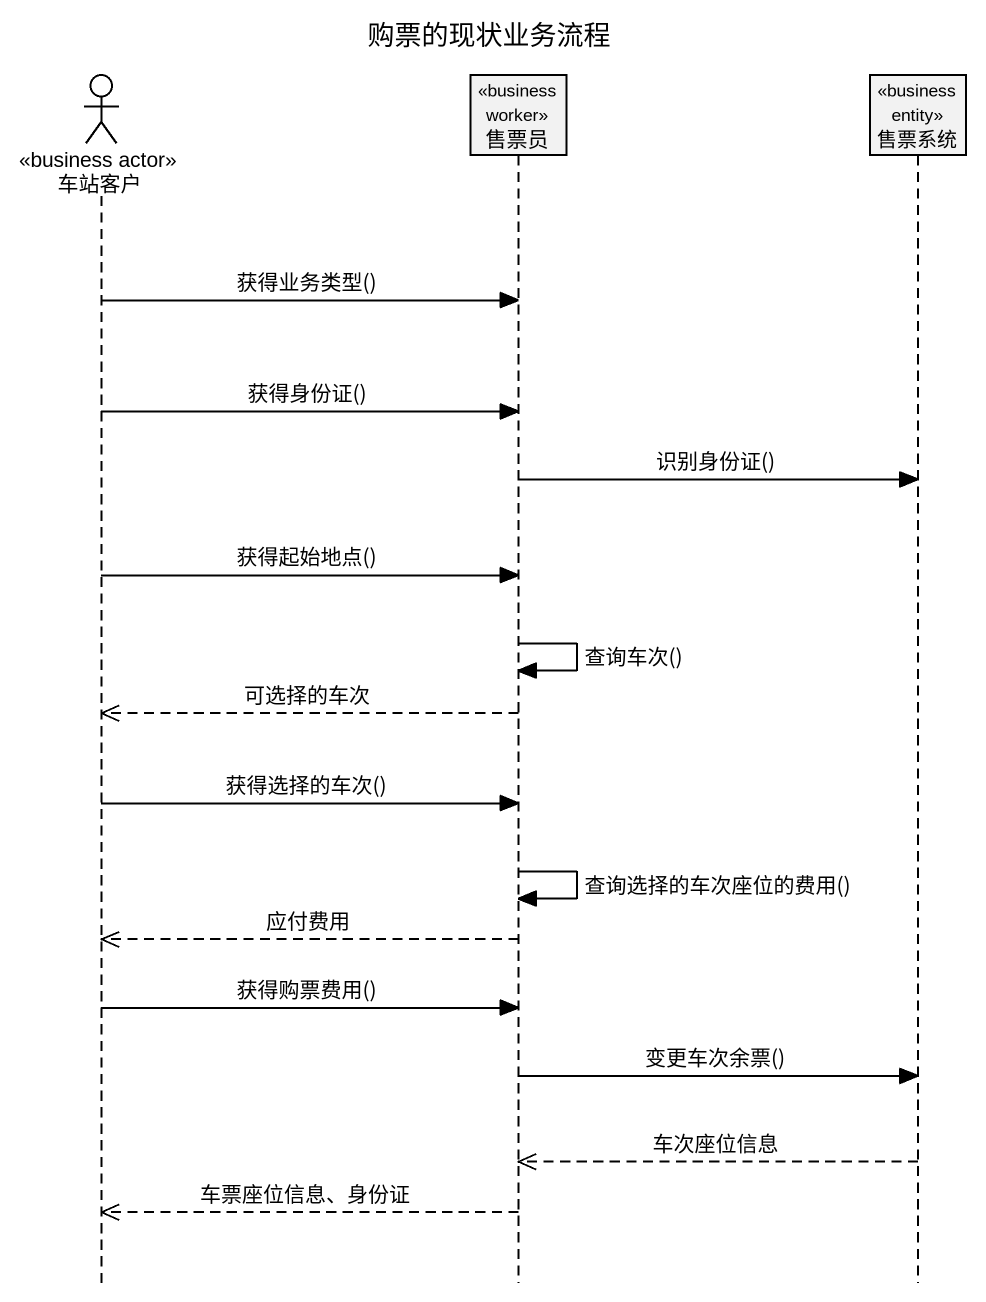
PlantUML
@startuml
title 购票的现状业务流程
hide footbox
actor 车站客户 <<business actor>>
participant 售票员 <<business worker>>
participant 售票系统 <<business entity>>

车站客户 -> 售票员 : 获得业务类型()
车站客户 -> 售票员 : 获得身份证()
售票员 -> 售票系统 : 识别身份证()
车站客户 -> 售票员 : 获得起始地点()
售票员 -> 售票员 : 查询车次()
售票员 -->> 车站客户 : 可选择的车次
车站客户 -> 售票员 : 获得选择的车次()
售票员 -> 售票员 : 查询选择的车次座位的费用()
售票员 -->> 车站客户 : 应付费用
车站客户 -> 售票员 : 获得购票费用()
售票员 -> 售票系统 : 变更车次余票()
售票系统 -->> 售票员 : 车次座位信息
售票员 -->> 车站客户 : 车票座位信息、身份证
@enduml
